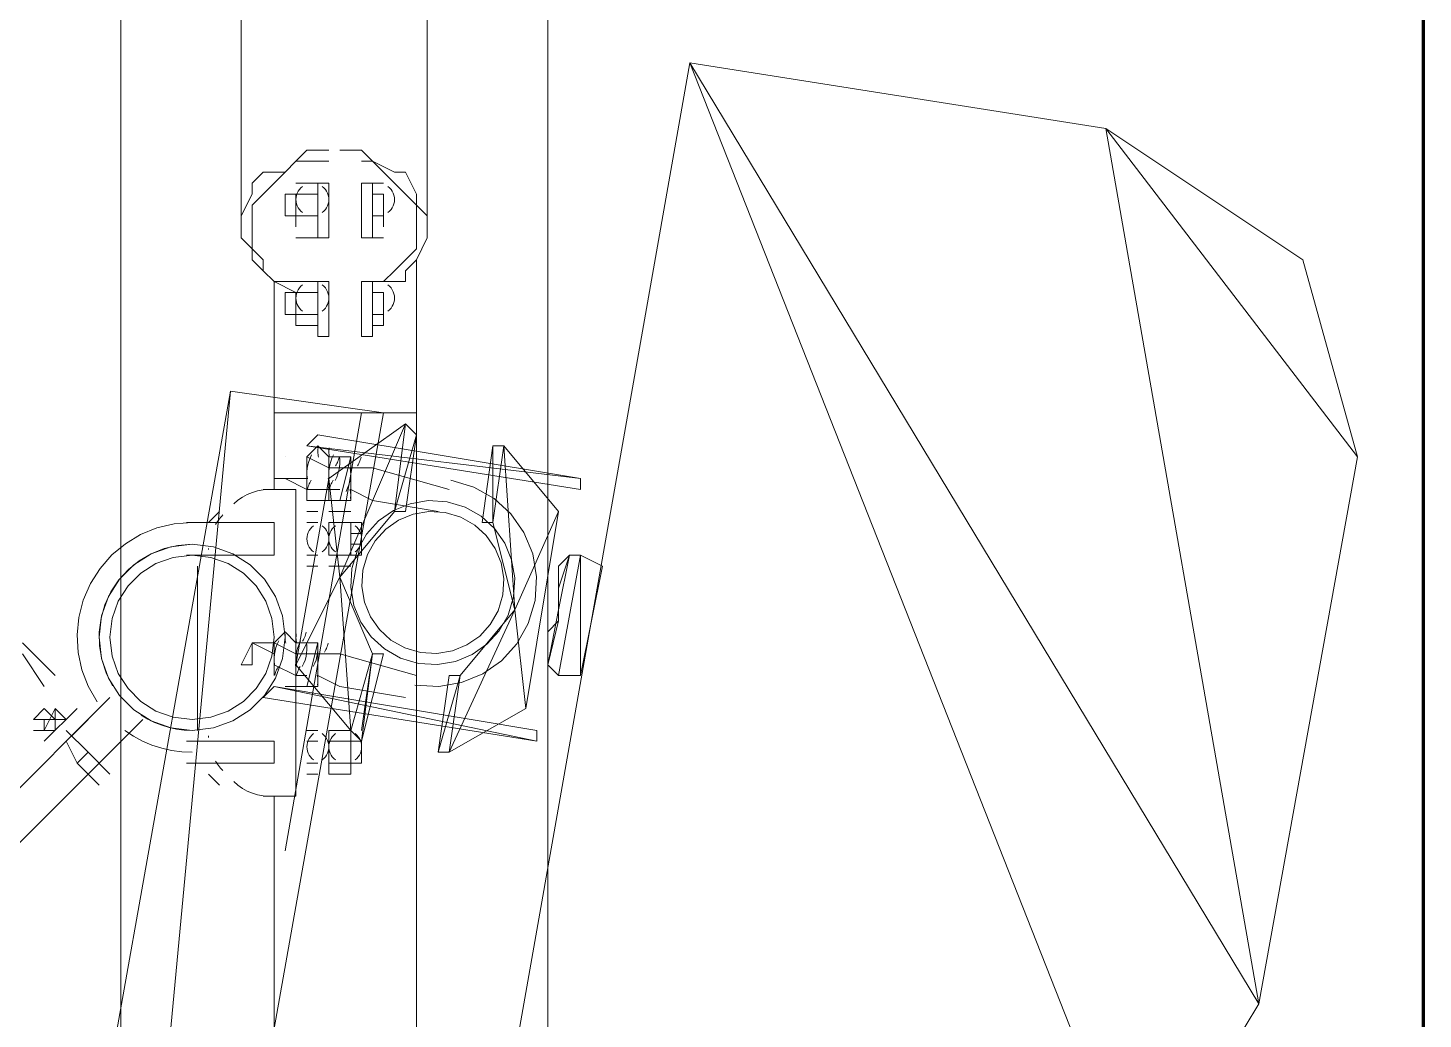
# Paper-space layout '03 Scan Locations' of a CAD drawing. Header units: millimetres. Extents: x 5 to 415, y 5 to 292.
# Drawn here: x 267.14 to 275.05, y 71.13 to 76.74 of the extents above; entities that cross this region are included whole.
import ezdxf

# ---------------------------------------------------------------- set-up
doc = ezdxf.new("R2010")
doc.units = ezdxf.units.MM
for name, color, linetype in [('EXISTING', 7, 'Continuous'), ('LOAD_BEARING_WALLS', 7, 'Continuous'), ('PROPOSED', 7, 'Continuous')]:
    doc.layers.add(name, color=color, linetype=linetype)

# ---------------------------------------------------------------- blocks, each defined once
blk = doc.blocks.new('SHEET_03')
at = {"layer": 'EXISTING', "color": 254, "linetype": 'Continuous', "lineweight": 30}
blk.add_line((275.046, 155.658), (275.046, 61.542), dxfattribs=at)
at = {"layer": 'EXISTING', "color": 254, "linetype": 'Continuous', "lineweight": 13}
for p, q in [((269.776, 70.222), (270.892, 76.546)), ((270.892, 76.546), (269.776, 70.222)), ((274.116, 71.214), (270.892, 76.546)), ((270.892, 76.546), (273.248, 76.174)), ((270.892, 76.546), (273.434, 70.098)), ((273.248, 76.174), (270.892, 76.546)), ((274.674, 74.314), (273.248, 76.174)), ((273.248, 76.174), (274.364, 75.43)), ((273.248, 76.174), (274.116, 71.214)), ((274.364, 75.43), (273.248, 76.174)), ((274.364, 75.43), (274.674, 74.314)), ((274.674, 74.314), (274.364, 75.43)), ((268.288, 74.686), (266.428, 64.208)), ((267.296, 64.084), (268.288, 74.686)), ((268.288, 74.686), (269.156, 74.562)), ((269.156, 74.562), (267.296, 64.084)), ((268.846, 74.19), (269.28, 74.5)), ((269.28, 74.5), (268.908, 73.632)), ((269.218, 74.004), (269.28, 74.5)), ((269.28, 74.5), (269.342, 74.438)), ((268.722, 74.376), (268.784, 74.438)), ((268.784, 74.438), (270.272, 74.19)), ((269.342, 74.438), (269.218, 74.004)), ((269.28, 74.004), (269.342, 74.438)), ((269.342, 74.438), (269.28, 74.004)), ((270.272, 74.19), (268.722, 74.376)), ((268.722, 74.376), (270.272, 74.128)), ((269.714, 73.942), (269.776, 74.376)), ((269.776, 74.376), (269.714, 73.942)), ((269.776, 74.376), (269.776, 73.942)), ((269.838, 74.376), (269.776, 73.942)), ((269.838, 74.376), (269.776, 74.376)), ((269.9, 73.446), (269.838, 74.376)), ((270.148, 74.004), (269.838, 74.376)), ((269.838, 74.376), (269.9, 73.446)), ((274.116, 71.214), (274.674, 74.314)), ((268.66, 73.136), (268.846, 74.19)), ((268.846, 74.19), (268.908, 73.632)), ((268.908, 73.632), (268.846, 74.19)), ((270.272, 74.128), (270.272, 74.19)), ((268.908, 73.632), (269.218, 74.004)), ((269.218, 74.004), (268.908, 73.632)), ((269.28, 74.004), (269.218, 74.004)), ((269.9, 73.446), (270.148, 74.004)), ((270.148, 74.004), (269.962, 72.888)), ((269.962, 72.888), (270.148, 74.004)), ((269.714, 73.942), (269.776, 73.942)), ((269.776, 73.942), (269.9, 73.446)), ((270.148, 73.57), (270.21, 73.756)), ((270.148, 73.446), (270.21, 73.756)), ((270.148, 73.074), (270.272, 73.756)), ((270.21, 73.756), (270.148, 73.694)), ((270.272, 73.756), (270.21, 73.756)), ((270.272, 73.756), (270.272, 73.074)), ((270.396, 73.694), (270.272, 73.756)), ((270.148, 73.57), (270.148, 73.694)), ((270.148, 73.694), (270.148, 73.57)), ((270.272, 73.074), (270.396, 73.694)), ((268.908, 73.632), (268.66, 73.136)), ((268.97, 72.764), (268.908, 73.632)), ((268.908, 73.632), (269.094, 73.198)), ((270.148, 73.57), (270.148, 73.446)), ((269.528, 72.64), (269.9, 73.446)), ((269.9, 73.446), (269.528, 72.64)), ((269.9, 73.446), (269.59, 73.074)), ((269.962, 72.888), (269.9, 73.446)), ((270.086, 73.136), (270.148, 73.446)), ((270.148, 73.446), (270.148, 73.384)), ((270.086, 73.136), (270.148, 73.384)), ((270.148, 73.384), (270.086, 73.136)), ((270.148, 73.384), (270.086, 73.322)), ((270.086, 73.198), (270.086, 73.322)), ((270.086, 73.322), (270.086, 73.136)), ((270.086, 73.322), (270.086, 73.198)), ((268.66, 73.136), (268.97, 72.764)), ((268.97, 72.764), (268.66, 73.136)), ((269.094, 73.198), (268.97, 72.764)), ((269.032, 72.764), (269.094, 73.198)), ((269.094, 73.198), (269.032, 72.702)), ((269.156, 73.198), (269.032, 72.702)), ((269.094, 73.198), (269.156, 73.198)), ((270.086, 73.198), (270.086, 73.136)), ((270.086, 73.136), (270.148, 73.074)), ((269.466, 72.64), (269.59, 73.074)), ((269.59, 73.074), (269.466, 72.64)), ((269.528, 73.074), (269.466, 72.64)), ((269.59, 73.074), (269.528, 72.64)), ((269.59, 73.074), (269.528, 73.074)), ((270.272, 73.074), (270.148, 73.074)), ((270.148, 73.074), (270.272, 73.074)), ((268.474, 72.95), (268.536, 73.012)), ((268.536, 73.012), (270.024, 72.702)), ((270.024, 72.764), (268.536, 73.012)), ((270.024, 72.702), (268.474, 72.95)), ((269.528, 72.64), (269.962, 72.888)), ((269.032, 72.702), (268.97, 72.764)), ((270.024, 72.702), (270.024, 72.764)), ((269.466, 72.64), (269.528, 72.64)), ((273.434, 70.098), (274.116, 71.214))]:
    blk.add_line(p, q, dxfattribs=at)
at = {"layer": 'LOAD_BEARING_WALLS', "color": 7, "linetype": 'Continuous', "lineweight": 70}
blk.add_line((275.046, 155.658), (275.046, 61.542), dxfattribs=at)
at = {"layer": 'PROPOSED', "color": 250, "linetype": 'Continuous', "lineweight": 13}
for p, q in [((267.668, 70.532), (267.668, 91.55)), ((270.086, 70.532), (270.086, 91.55)), ((269.404, 75.616), (269.404, 88.512)), ((268.35, 75.616), (268.35, 87.148)), ((268.35, 76.05), (268.35, 76.608)), ((268.722, 76.05), (268.66, 75.988)), ((268.846, 76.05), (268.722, 76.05)), ((269.032, 76.05), (268.908, 76.05)), ((269.094, 75.988), (269.032, 76.05)), ((268.66, 75.988), (268.598, 75.926)), ((268.722, 75.988), (268.66, 75.988)), ((268.846, 75.988), (268.722, 75.988)), ((269.094, 75.988), (269.032, 75.988)), ((269.218, 75.926), (269.094, 75.988)), ((269.156, 75.926), (269.094, 75.988)), ((268.474, 75.926), (268.412, 75.864)), ((268.598, 75.926), (268.474, 75.926)), ((268.598, 75.926), (268.536, 75.864)), ((269.218, 75.864), (269.156, 75.926)), ((269.28, 75.926), (269.218, 75.926)), ((269.342, 75.802), (269.28, 75.926)), ((268.412, 75.864), (268.412, 75.802)), ((268.536, 75.864), (268.474, 75.802)), ((268.784, 75.864), (268.66, 75.864)), ((268.6727, 75.818), (268.6673, 75.8071)), ((268.6796, 75.8281), (268.6727, 75.818)), ((268.6878, 75.8373), (268.6796, 75.8281)), ((268.6972, 75.8454), (268.6878, 75.8373)), ((268.846, 75.864), (268.784, 75.864)), ((268.784, 75.554), (268.784, 75.864)), ((268.8183, 75.8373), (268.8088, 75.8454)), ((268.8264, 75.8281), (268.8183, 75.8373)), ((268.8333, 75.818), (268.8264, 75.8281)), ((268.8388, 75.8071), (268.8333, 75.818)), ((268.846, 75.864), (268.846, 75.554)), ((269.094, 75.864), (269.032, 75.864)), ((269.032, 75.554), (269.032, 75.864)), ((269.094, 75.554), (269.094, 75.864)), ((269.156, 75.864), (269.094, 75.864)), ((269.094, 75.864), (269.094, 75.554)), ((269.1902, 75.8373), (269.1808, 75.8454)), ((269.1984, 75.8281), (269.1902, 75.8373)), ((269.2053, 75.818), (269.1984, 75.8281)), ((269.2107, 75.8071), (269.2053, 75.818)), ((269.28, 75.802), (269.218, 75.864)), ((268.412, 75.802), (268.35, 75.678)), ((268.474, 75.802), (268.412, 75.74)), ((268.412, 75.74), (268.412, 75.678)), ((268.598, 75.802), (268.66, 75.802)), ((268.66, 75.802), (268.598, 75.802)), ((268.598, 75.802), (268.598, 75.802)), ((268.598, 75.678), (268.598, 75.802)), ((268.598, 75.802), (268.598, 75.678)), ((268.66, 75.616), (268.66, 75.802)), ((268.784, 75.802), (268.66, 75.802)), ((268.66, 75.802), (268.66, 75.802)), ((268.6608, 75.7834), (268.66, 75.771)), ((268.66, 75.771), (268.6608, 75.7586)), ((268.6633, 75.7955), (268.6608, 75.7834)), ((268.6608, 75.7586), (268.6633, 75.7465)), ((268.6673, 75.8071), (268.6633, 75.7955)), ((268.6633, 75.7465), (268.6673, 75.735)), ((268.6673, 75.735), (268.6727, 75.724)), ((268.784, 75.616), (268.784, 75.802)), ((268.784, 75.802), (268.784, 75.802)), ((268.8333, 75.724), (268.8388, 75.735)), ((268.8428, 75.7955), (268.8388, 75.8071)), ((268.8388, 75.735), (268.8428, 75.7465)), ((268.8452, 75.7834), (268.8428, 75.7955)), ((268.8428, 75.7465), (268.8452, 75.7586)), ((268.846, 75.771), (268.8452, 75.7834)), ((268.8452, 75.7586), (268.846, 75.771)), ((269.156, 75.802), (269.094, 75.802)), ((269.156, 75.616), (269.156, 75.802)), ((269.156, 75.802), (269.156, 75.802)), ((269.2053, 75.724), (269.2107, 75.735)), ((269.2147, 75.7955), (269.2107, 75.8071)), ((269.2107, 75.735), (269.2147, 75.7465)), ((269.2172, 75.7834), (269.2147, 75.7955)), ((269.2147, 75.7465), (269.2172, 75.7586)), ((269.218, 75.771), (269.2172, 75.7834)), ((269.2172, 75.7586), (269.218, 75.771)), ((269.342, 75.74), (269.28, 75.802)), ((269.342, 75.74), (269.342, 75.802)), ((269.404, 75.678), (269.342, 75.74)), ((269.342, 75.678), (269.342, 75.74)), ((268.35, 75.678), (268.35, 75.616)), ((268.412, 75.678), (268.412, 75.616)), ((268.598, 75.678), (268.66, 75.678)), ((268.66, 75.678), (268.598, 75.678)), ((268.598, 75.678), (268.598, 75.678)), ((268.784, 75.678), (268.66, 75.678)), ((268.6727, 75.724), (268.6796, 75.7139)), ((268.6796, 75.7139), (268.6878, 75.7047)), ((268.6878, 75.7047), (268.6972, 75.6966)), ((268.8088, 75.6966), (268.8183, 75.7047)), ((268.8183, 75.7047), (268.8264, 75.7139)), ((268.8264, 75.7139), (268.8333, 75.724)), ((269.156, 75.678), (269.094, 75.678)), ((269.1808, 75.6966), (269.1902, 75.7047)), ((269.1902, 75.7047), (269.1984, 75.7139)), ((269.1984, 75.7139), (269.2053, 75.724)), ((269.342, 75.616), (269.342, 75.678)), ((269.404, 75.616), (269.404, 75.678)), ((268.35, 75.616), (268.35, 75.554)), ((268.412, 75.616), (268.412, 75.492)), ((268.66, 75.616), (268.66, 75.616)), ((268.784, 75.616), (268.784, 75.616)), ((269.156, 75.616), (269.156, 75.616)), ((269.342, 75.554), (269.342, 75.616)), ((269.404, 75.554), (269.404, 75.616)), ((268.35, 75.554), (268.412, 75.492)), ((268.784, 75.554), (268.66, 75.554)), ((268.846, 75.554), (268.784, 75.554)), ((269.094, 75.554), (269.032, 75.554)), ((269.156, 75.554), (269.094, 75.554)), ((269.342, 75.43), (269.404, 75.554)), ((269.342, 75.492), (269.342, 75.554)), ((268.412, 75.492), (268.412, 75.43)), ((268.412, 75.492), (268.474, 75.43)), ((268.412, 75.43), (268.474, 75.368)), ((268.474, 75.43), (268.474, 75.368)), ((269.218, 75.368), (269.28, 75.43)), ((269.28, 75.43), (269.342, 75.492)), ((269.28, 75.368), (269.342, 75.43)), ((269.342, 74.562), (269.342, 75.43)), ((268.474, 75.368), (268.536, 75.306)), ((269.156, 75.306), (269.218, 75.368)), ((269.28, 75.306), (269.28, 75.368)), ((268.536, 75.306), (268.66, 75.244)), ((268.536, 75.306), (268.66, 75.306)), ((268.536, 75.306), (268.536, 74.562)), ((268.784, 75.306), (268.66, 75.306)), ((268.6727, 75.26), (268.6673, 75.249)), ((268.6796, 75.2701), (268.6727, 75.26)), ((268.6878, 75.2793), (268.6796, 75.2701)), ((268.6972, 75.2874), (268.6878, 75.2793)), ((268.846, 75.306), (268.784, 75.306)), ((268.784, 74.996), (268.784, 75.306)), ((268.8183, 75.2793), (268.8088, 75.2874)), ((268.8264, 75.2701), (268.8183, 75.2793)), ((268.8333, 75.26), (268.8264, 75.2701)), ((268.8388, 75.249), (268.8333, 75.26)), ((268.846, 75.306), (268.846, 74.996)), ((269.094, 75.306), (269.032, 75.306)), ((269.032, 74.996), (269.032, 75.306)), ((269.094, 75.058), (269.094, 75.306)), ((269.156, 75.306), (269.094, 75.306)), ((269.094, 75.306), (269.094, 74.996)), ((269.156, 75.306), (269.28, 75.306)), ((269.1902, 75.2793), (269.1808, 75.2874)), ((269.1984, 75.2701), (269.1902, 75.2793)), ((269.2053, 75.26), (269.1984, 75.2701)), ((269.2107, 75.249), (269.2053, 75.26)), ((268.598, 75.244), (268.66, 75.244)), ((268.66, 75.244), (268.598, 75.244)), ((268.598, 75.244), (268.598, 75.244)), ((268.598, 75.12), (268.598, 75.244)), ((268.598, 75.244), (268.598, 75.12)), ((268.66, 75.244), (268.66, 75.244)), ((268.66, 75.058), (268.66, 75.244)), ((268.784, 75.244), (268.66, 75.244)), ((268.6608, 75.2254), (268.66, 75.213)), ((268.66, 75.213), (268.6608, 75.2006)), ((268.6633, 75.2375), (268.6608, 75.2254)), ((268.6608, 75.2006), (268.6633, 75.1885)), ((268.6673, 75.249), (268.6633, 75.2375)), ((268.6633, 75.1885), (268.6673, 75.177)), ((268.6673, 75.177), (268.6727, 75.166)), ((268.784, 75.058), (268.784, 75.244)), ((268.784, 75.244), (268.784, 75.244)), ((268.8333, 75.166), (268.8388, 75.177)), ((268.8428, 75.2375), (268.8388, 75.249)), ((268.8388, 75.177), (268.8428, 75.1885)), ((268.8452, 75.2254), (268.8428, 75.2375)), ((268.8428, 75.1885), (268.8452, 75.2006)), ((268.846, 75.213), (268.8452, 75.2254)), ((268.8452, 75.2006), (268.846, 75.213)), ((269.156, 75.244), (269.094, 75.244)), ((269.156, 75.058), (269.156, 75.244)), ((269.156, 75.244), (269.156, 75.244)), ((269.2053, 75.166), (269.2107, 75.177)), ((269.2147, 75.2375), (269.2107, 75.249)), ((269.2107, 75.177), (269.2147, 75.1885)), ((269.2172, 75.2254), (269.2147, 75.2375)), ((269.2147, 75.1885), (269.2172, 75.2006)), ((269.218, 75.213), (269.2172, 75.2254)), ((269.2172, 75.2006), (269.218, 75.213)), ((268.598, 75.12), (268.66, 75.12)), ((268.66, 75.12), (268.598, 75.12)), ((268.598, 75.12), (268.598, 75.12)), ((268.784, 75.12), (268.66, 75.12)), ((268.6727, 75.166), (268.6796, 75.1559)), ((268.6796, 75.1559), (268.6878, 75.1467)), ((268.6878, 75.1467), (268.6972, 75.1386)), ((268.8088, 75.1386), (268.8183, 75.1467)), ((268.8183, 75.1467), (268.8264, 75.1559)), ((268.8264, 75.1559), (268.8333, 75.166)), ((269.156, 75.12), (269.094, 75.12)), ((269.1808, 75.1386), (269.1902, 75.1467)), ((269.1902, 75.1467), (269.1984, 75.1559)), ((269.1984, 75.1559), (269.2053, 75.166)), ((268.66, 75.058), (268.784, 75.058)), ((268.66, 75.058), (268.66, 75.058)), ((268.784, 75.058), (268.784, 75.058)), ((269.094, 75.058), (269.156, 75.058)), ((269.156, 75.058), (269.156, 75.058)), ((268.846, 74.996), (268.784, 74.996)), ((269.094, 74.996), (269.032, 74.996)), ((269.342, 74.562), (268.536, 74.562)), ((268.536, 74.562), (268.536, 74.128)), ((268.536, 74.562), (269.342, 74.562)), ((269.032, 74.562), (268.598, 72.082)), ((269.342, 70.594), (269.342, 74.562)), ((268.598, 74.314), (268.598, 74.314)), ((268.784, 74.376), (268.722, 74.314)), ((268.722, 74.314), (268.784, 74.376)), ((268.722, 74.314), (268.722, 74.128)), ((268.722, 74.128), (268.722, 74.314)), ((268.722, 74.314), (268.846, 74.252)), ((268.7482, 74.3244), (268.7395, 74.3063)), ((268.784, 74.376), (268.846, 74.314)), ((268.7841, 74.3498), (268.784, 74.3421)), ((268.784, 74.3421), (268.7844, 74.3343)), ((268.7845, 74.3576), (268.7841, 74.3498)), ((268.7844, 74.3343), (268.7851, 74.3266)), ((268.7853, 74.3653), (268.7845, 74.3576)), ((268.7851, 74.3266), (268.7862, 74.3189)), ((268.7862, 74.3189), (268.7877, 74.3113)), ((268.8461, 74.3498), (268.846, 74.3421)), ((268.846, 74.3421), (268.8464, 74.3343)), ((268.846, 74.314), (268.846, 74.066)), ((268.846, 74.066), (268.846, 74.314)), ((268.846, 74.314), (268.97, 74.314)), ((268.846, 74.314), (268.846, 74.314)), ((268.8465, 74.3576), (268.8461, 74.3498)), ((268.8464, 74.3343), (268.8471, 74.3266)), ((268.8473, 74.3653), (268.8465, 74.3576)), ((268.8471, 74.3266), (268.8482, 74.3189)), ((268.8482, 74.3189), (268.8497, 74.3113)), ((268.8722, 74.3244), (268.8635, 74.3063)), ((268.9025, 74.304), (268.9044, 74.3115)), ((268.9077, 74.2949), (268.9056, 74.3149)), ((268.97, 74.314), (268.908, 74.066)), ((268.908, 74.066), (268.97, 74.314)), ((268.97, 74.314), (268.97, 74.066)), ((268.97, 74.314), (268.97, 74.314)), ((269.0265, 74.304), (269.0283, 74.3115)), ((268.7238, 74.2489), (268.7222, 74.2291)), ((268.7222, 74.2291), (268.7223, 74.2091)), ((268.7272, 74.2684), (268.7238, 74.2489)), ((268.7325, 74.2876), (268.7272, 74.2684)), ((268.7395, 74.3063), (268.7325, 74.2876)), ((268.846, 74.252), (268.97, 74.252)), ((268.8478, 74.2489), (268.8462, 74.2291)), ((268.8462, 74.2291), (268.8463, 74.2091)), ((268.8513, 74.2684), (268.8478, 74.2489)), ((268.8565, 74.2876), (268.8513, 74.2684)), ((268.8635, 74.3063), (268.8565, 74.2876)), ((268.8837, 74.2616), (268.8877, 74.2682)), ((268.8877, 74.2682), (268.8914, 74.2751)), ((268.8914, 74.2751), (268.8947, 74.2821)), ((268.8947, 74.2821), (268.8977, 74.2892)), ((268.8975, 74.2164), (268.9028, 74.2356)), ((268.8977, 74.2892), (268.9003, 74.2965)), ((268.9003, 74.2965), (268.9025, 74.304)), ((268.9028, 74.2356), (268.9062, 74.2551)), ((268.9062, 74.2551), (268.9079, 74.275)), ((268.9079, 74.275), (268.9077, 74.2949)), ((268.9697, 74.2329), (268.9677, 74.2529)), ((268.9699, 74.213), (268.9697, 74.2329)), ((269.094, 74.252), (268.97, 74.252)), ((269.0077, 74.2616), (269.0117, 74.2682)), ((269.0117, 74.2682), (269.0153, 74.2751)), ((269.0153, 74.2751), (269.0187, 74.2821)), ((269.0187, 74.2821), (269.0216, 74.2892)), ((269.0216, 74.2892), (269.0242, 74.2965)), ((269.0242, 74.2965), (269.0265, 74.304)), ((269.528, 74.128), (269.094, 74.252)), ((268.598, 74.19), (268.536, 74.19)), ((268.722, 74.128), (268.598, 74.19)), ((268.598, 74.19), (268.722, 74.19)), ((268.7223, 74.2091), (268.7244, 74.1892)), ((268.7324, 74.1527), (268.7298, 74.1454)), ((268.7353, 74.1599), (268.7324, 74.1527)), ((268.7386, 74.1669), (268.7353, 74.1599)), ((268.7423, 74.1737), (268.7386, 74.1669)), ((268.7463, 74.1804), (268.7423, 74.1737)), ((268.8438, 74.1851), (268.8423, 74.1927)), ((268.8449, 74.1774), (268.8438, 74.1851)), ((268.8456, 74.1697), (268.8449, 74.1774)), ((268.8455, 74.1464), (268.8459, 74.1542)), ((268.846, 74.1619), (268.8456, 74.1697)), ((268.8459, 74.1542), (268.846, 74.1619)), ((268.8463, 74.2091), (268.8484, 74.1892)), ((268.8564, 74.1527), (268.8538, 74.1454)), ((268.8593, 74.1599), (268.8564, 74.1527)), ((268.8626, 74.1669), (268.8593, 74.1599)), ((268.8663, 74.1737), (268.8626, 74.1669)), ((268.8703, 74.1804), (268.8663, 74.1737)), ((268.8818, 74.1797), (268.8905, 74.1977)), ((268.8905, 74.1977), (268.8975, 74.2164)), ((268.9526, 74.1357), (268.9596, 74.1544)), ((268.9596, 74.1544), (268.9648, 74.1736)), ((268.9648, 74.1736), (268.9682, 74.1932)), ((268.9682, 74.1932), (268.9699, 74.213)), ((269.6676, 74.1423), (269.5373, 74.1811)), ((268.3568, 74.0854), (268.3312, 74.0673)), ((268.3841, 74.1004), (268.3568, 74.0854)), ((268.4128, 74.1123), (268.3841, 74.1004)), ((268.4427, 74.121), (268.4128, 74.1123)), ((268.4735, 74.1262), (268.4427, 74.121)), ((268.505, 74.128), (268.4735, 74.1262)), ((268.474, 74.128), (268.536, 74.128)), ((268.536, 74.128), (268.66, 74.128)), ((268.66, 74.128), (268.66, 72.392)), ((268.722, 74.128), (268.846, 74.128)), ((268.722, 74.128), (268.722, 74.066)), ((268.7275, 74.138), (268.7257, 74.1305)), ((268.7298, 74.1454), (268.7275, 74.138)), ((268.8447, 74.1387), (268.8455, 74.1464)), ((268.846, 74.128), (268.908, 74.128)), ((268.8515, 74.138), (268.8497, 74.1305)), ((268.8538, 74.1454), (268.8515, 74.138)), ((268.9438, 74.1177), (268.9526, 74.1357)), ((268.9678, 74.1231), (268.9663, 74.1307)), ((268.9689, 74.1154), (268.9678, 74.1231)), ((268.9687, 74.0767), (268.9695, 74.0844)), ((268.9696, 74.1077), (268.9689, 74.1154)), ((268.9695, 74.0844), (268.9699, 74.0922)), ((268.97, 74.0999), (268.9696, 74.1077)), ((268.9699, 74.0922), (268.97, 74.0999)), ((269.094, 74.066), (268.97, 74.128)), ((269.782, 74.0772), (269.6676, 74.1423)), ((269.8776, 73.9897), (269.782, 74.0772)), ((268.164, 73.942), (268.226, 74.004)), ((268.3312, 74.0673), (268.3077, 74.0463)), ((268.66, 74.004), (268.66, 74.004)), ((268.66, 73.694), (268.66, 74.004)), ((268.66, 74.004), (268.66, 73.694)), ((268.722, 74.066), (268.784, 74.066)), ((268.784, 74.066), (268.722, 74.066)), ((268.722, 74.004), (268.784, 74.004)), ((268.784, 74.066), (268.846, 74.066)), ((268.846, 74.066), (268.784, 74.066)), ((268.846, 74.066), (268.908, 74.066)), ((268.846, 74.066), (268.846, 74.066)), ((268.846, 74.004), (268.97, 74.004)), ((268.97, 74.066), (268.908, 74.066)), ((268.908, 74.066), (268.908, 74.066)), ((269.466, 74.004), (269.094, 74.066)), ((269.2116, 74.0088), (269.1282, 73.9504)), ((269.3061, 74.0479), (269.2116, 74.0088)), ((269.4086, 74.0654), (269.3061, 74.0479)), ((269.4121, 74.0035), (269.3233, 73.9883)), ((269.5157, 74.0589), (269.4086, 74.0654)), ((269.505, 73.9979), (269.4121, 74.0035)), ((269.5941, 73.9714), (269.505, 73.9979)), ((269.6186, 74.0283), (269.5157, 74.0589)), ((269.7089, 73.9769), (269.6186, 74.0283)), ((267.9691, 73.934), (267.8712, 73.9106)), ((268.071, 73.942), (267.9691, 73.934)), ((268.04, 73.942), (268.536, 73.942)), ((268.2089, 73.9388), (268.2037, 73.9305)), ((268.2144, 73.9469), (268.2089, 73.9388)), ((268.2201, 73.9548), (268.2144, 73.9469)), ((268.2261, 73.9625), (268.2201, 73.9548)), ((268.2324, 73.97), (268.2261, 73.9625)), ((268.2389, 73.9772), (268.2324, 73.97)), ((268.2457, 73.9843), (268.2389, 73.9772)), ((268.536, 73.756), (268.536, 73.942)), ((268.66, 73.942), (268.66, 73.756)), ((268.722, 73.942), (268.784, 73.942)), ((268.722, 73.942), (268.722, 73.942)), ((268.7498, 73.9153), (268.7416, 73.9061)), ((268.7592, 73.9234), (268.7498, 73.9153)), ((268.784, 73.942), (268.784, 73.942)), ((268.8183, 73.9153), (268.8088, 73.9234)), ((268.8264, 73.9061), (268.8183, 73.9153)), ((268.846, 73.942), (268.846, 73.756)), ((268.846, 73.942), (268.97, 73.942)), ((268.846, 73.942), (268.846, 73.942)), ((268.8738, 73.9153), (268.8656, 73.9061)), ((268.8832, 73.9234), (268.8738, 73.9153)), ((269.032, 73.942), (268.97, 73.942)), ((268.97, 73.942), (268.97, 73.756)), ((268.97, 73.942), (268.97, 73.942)), ((268.97, 73.942), (269.032, 73.942)), ((269.0043, 73.9153), (268.9948, 73.9234)), ((269.0124, 73.9061), (269.0043, 73.9153)), ((269.032, 73.756), (269.032, 73.942)), ((269.032, 73.942), (269.032, 73.88)), ((269.032, 73.942), (269.032, 73.756)), ((269.1282, 73.9504), (269.0591, 73.8749)), ((269.2414, 73.9545), (269.1691, 73.9038)), ((269.3233, 73.9883), (269.2414, 73.9545)), ((269.6724, 73.9268), (269.5941, 73.9714)), ((269.7378, 73.8669), (269.6724, 73.9268)), ((269.7844, 73.9079), (269.7089, 73.9769)), ((269.9516, 73.884), (269.8776, 73.9897)), ((267.7788, 73.8727), (267.6935, 73.8214)), ((267.8712, 73.9106), (267.7788, 73.8727)), ((268.7228, 73.8615), (268.722, 73.849)), ((268.722, 73.849), (268.7228, 73.8366)), ((268.7253, 73.8735), (268.7228, 73.8615)), ((268.7228, 73.8366), (268.7253, 73.8245)), ((268.7293, 73.8851), (268.7253, 73.8735)), ((268.7347, 73.896), (268.7293, 73.8851)), ((268.7416, 73.9061), (268.7347, 73.896)), ((268.8333, 73.896), (268.8264, 73.9061)), ((268.8388, 73.8851), (268.8333, 73.896)), ((268.8428, 73.8735), (268.8388, 73.8851)), ((268.8452, 73.8615), (268.8428, 73.8735)), ((268.8428, 73.8245), (268.8452, 73.8366)), ((268.846, 73.849), (268.8452, 73.8615)), ((268.8452, 73.8366), (268.846, 73.849)), ((268.8468, 73.8615), (268.846, 73.849)), ((268.846, 73.849), (268.8468, 73.8366)), ((268.8493, 73.8735), (268.8468, 73.8615)), ((268.8468, 73.8366), (268.8493, 73.8245)), ((268.8533, 73.8851), (268.8493, 73.8735)), ((268.8587, 73.896), (268.8533, 73.8851)), ((268.8656, 73.9061), (268.8587, 73.896)), ((268.97, 73.88), (269.032, 73.88)), ((269.0591, 73.8749), (269.0077, 73.7846)), ((269.0193, 73.896), (269.0124, 73.9061)), ((269.0248, 73.8851), (269.0193, 73.896)), ((269.0287, 73.8735), (269.0248, 73.8851)), ((269.0312, 73.8615), (269.0287, 73.8735)), ((269.0287, 73.8245), (269.0312, 73.8366)), ((269.032, 73.849), (269.0312, 73.8615)), ((269.0312, 73.8366), (269.032, 73.849)), ((269.032, 73.818), (269.032, 73.88)), ((269.1092, 73.8384), (269.0646, 73.7601)), ((269.1691, 73.9038), (269.1092, 73.8384)), ((269.7885, 73.7946), (269.7378, 73.8669)), ((269.8428, 73.8244), (269.7844, 73.9079)), ((270.0011, 73.7643), (269.9516, 73.884)), ((267.6168, 73.7574), (267.5503, 73.6818)), ((267.6935, 73.8214), (267.6168, 73.7574)), ((267.8392, 73.7644), (267.7414, 73.7022)), ((267.8396, 73.7645), (267.7716, 73.7247)), ((267.9502, 73.8041), (267.8392, 73.7644)), ((267.9129, 73.7938), (267.8396, 73.7645)), ((267.9905, 73.8118), (267.9129, 73.7938)), ((268.071, 73.818), (267.9502, 73.8041)), ((268.071, 73.756), (267.9644, 73.7437)), ((268.071, 73.818), (267.9905, 73.8118)), ((268.04, 73.756), (268.536, 73.756)), ((268.1918, 73.8041), (268.071, 73.818)), ((268.1776, 73.7437), (268.071, 73.756)), ((268.102, 73.756), (268.102, 73.756)), ((268.164, 73.7911), (268.164, 73.7897)), ((268.164, 73.7897), (268.164, 73.7884)), ((268.1642, 73.7966), (268.1641, 73.7952)), ((268.1641, 73.7952), (268.1641, 73.7938)), ((268.3028, 73.7644), (268.1918, 73.8041)), ((268.4006, 73.7022), (268.3028, 73.7644)), ((268.722, 73.756), (268.784, 73.756)), ((268.722, 73.756), (268.722, 73.756)), ((268.7253, 73.8245), (268.7293, 73.813)), ((268.7293, 73.813), (268.7347, 73.8021)), ((268.7347, 73.8021), (268.7416, 73.7919)), ((268.7416, 73.7919), (268.7498, 73.7827)), ((268.7498, 73.7827), (268.7592, 73.7746)), ((268.784, 73.756), (268.784, 73.756)), ((268.8088, 73.7746), (268.8183, 73.7827)), ((268.8183, 73.7827), (268.8264, 73.7919)), ((268.8264, 73.7919), (268.8333, 73.8021)), ((268.8333, 73.8021), (268.8388, 73.813)), ((268.8388, 73.813), (268.8428, 73.8245)), ((268.846, 73.756), (268.97, 73.756)), ((268.846, 73.756), (268.846, 73.756)), ((268.8493, 73.8245), (268.8533, 73.813)), ((268.8533, 73.813), (268.8587, 73.8021)), ((268.8587, 73.8021), (268.8656, 73.7919)), ((268.8656, 73.7919), (268.8738, 73.7827)), ((268.8738, 73.7827), (268.8832, 73.7746)), ((268.97, 73.818), (269.032, 73.818)), ((268.97, 73.756), (269.032, 73.756)), ((268.97, 73.756), (268.97, 73.756)), ((269.0077, 73.7846), (268.9771, 73.6817)), ((268.9948, 73.7746), (269.0043, 73.7827)), ((269.0043, 73.7827), (269.0124, 73.7919)), ((269.0124, 73.7919), (269.0193, 73.8021)), ((269.0193, 73.8021), (269.0248, 73.813)), ((269.0248, 73.813), (269.0287, 73.8245)), ((269.032, 73.756), (269.032, 73.818)), ((269.0646, 73.7601), (269.0381, 73.671)), ((269.8223, 73.7127), (269.7885, 73.7946)), ((269.8819, 73.7299), (269.8428, 73.8244)), ((270.0232, 73.6345), (270.0011, 73.7643)), ((267.5503, 73.6818), (267.4956, 73.5955)), ((267.7101, 73.6751), (267.6564, 73.6163)), ((267.7414, 73.7022), (267.6598, 73.6206)), ((267.7716, 73.7247), (267.7101, 73.6751)), ((267.8665, 73.7087), (267.7802, 73.6539)), ((267.9644, 73.7437), (267.8665, 73.7087)), ((268.102, 72.764), (268.102, 73.694)), ((268.2755, 73.7087), (268.1776, 73.7437)), ((268.3618, 73.6539), (268.2755, 73.7087)), ((268.4822, 73.6206), (268.4006, 73.7022)), ((268.66, 73.694), (268.66, 73.694)), ((268.722, 73.694), (268.784, 73.694)), ((268.846, 73.694), (268.97, 73.694)), ((268.9771, 73.6817), (268.9707, 73.5746)), ((269.8375, 73.6239), (269.8223, 73.7127)), ((269.8994, 73.6274), (269.8819, 73.7299)), ((267.6598, 73.6206), (267.5976, 73.5228)), ((267.6564, 73.6163), (267.6116, 73.5491)), ((267.7802, 73.6539), (267.7082, 73.5818)), ((268.4339, 73.5818), (268.3618, 73.6539)), ((268.5445, 73.5228), (268.4822, 73.6206)), ((269.0381, 73.671), (269.0326, 73.5781)), ((269.8319, 73.531), (269.8375, 73.6239)), ((269.8929, 73.5203), (269.8994, 73.6274)), ((270.0151, 73.4988), (270.0232, 73.6345)), ((267.4956, 73.5955), (267.455, 73.5017)), ((267.5976, 73.5228), (267.5579, 73.4118)), ((267.6116, 73.5491), (267.5775, 73.4759)), ((267.7082, 73.5818), (267.6533, 73.4955)), ((268.4887, 73.4955), (268.4339, 73.5818)), ((268.5841, 73.4118), (268.5445, 73.5228)), ((268.9707, 73.5746), (268.9881, 73.4721)), ((269.0326, 73.5781), (269.0477, 73.4893)), ((269.8054, 73.4419), (269.8319, 73.531)), ((269.8623, 73.4174), (269.8929, 73.5203)), ((267.455, 73.5017), (267.4299, 73.4042)), ((267.5775, 73.4759), (267.5553, 73.3994)), ((267.6533, 73.4955), (267.6183, 73.3976)), ((268.5237, 73.3976), (268.4887, 73.4955)), ((268.9881, 73.4721), (269.0272, 73.3776)), ((269.0477, 73.4893), (269.0816, 73.4074)), ((269.7608, 73.3636), (269.8054, 73.4419)), ((269.9763, 73.3685), (270.0151, 73.4988)), ((267.4299, 73.4042), (267.4202, 73.3048)), ((267.5579, 73.4118), (267.544, 73.291)), ((267.5553, 73.3994), (267.5449, 73.3211)), ((267.6183, 73.3976), (267.606, 73.291)), ((268.536, 73.291), (268.5237, 73.3976)), ((268.598, 73.291), (268.5841, 73.4118)), ((269.0272, 73.3776), (269.0856, 73.2942)), ((269.0816, 73.4074), (269.1322, 73.3351)), ((269.7009, 73.2982), (269.7608, 73.3636)), ((269.8109, 73.3271), (269.8623, 73.4174)), ((269.9111, 73.2541), (269.9763, 73.3685)), ((267.4202, 73.3048), (267.4257, 73.2054)), ((267.544, 73.291), (267.5579, 73.1702)), ((267.5449, 73.3211), (267.5462, 73.2424)), ((267.606, 73.291), (267.6183, 73.1844)), ((268.5237, 73.1844), (268.536, 73.291)), ((268.536, 73.26), (268.598, 73.322)), ((268.5841, 73.1702), (268.598, 73.291)), ((268.598, 73.322), (268.66, 73.26)), ((268.5981, 73.2959), (268.598, 73.2881)), ((268.598, 73.2881), (268.5984, 73.2804)), ((268.5985, 73.3036), (268.5981, 73.2959)), ((268.5984, 73.2804), (268.5991, 73.2726)), ((268.5993, 73.3113), (268.5985, 73.3036)), ((268.6601, 73.2959), (268.66, 73.2881)), ((268.66, 73.2881), (268.6604, 73.2804)), ((268.6605, 73.3036), (268.6601, 73.2959)), ((268.6604, 73.2804), (268.6611, 73.2726)), ((268.6613, 73.3113), (268.6605, 73.3036)), ((268.7017, 73.2763), (268.7053, 73.2831)), ((268.7053, 73.2831), (268.7087, 73.2901)), ((268.7087, 73.2901), (268.7116, 73.2973)), ((268.7116, 73.2973), (268.7142, 73.3046)), ((268.7142, 73.3046), (268.7165, 73.312)), ((268.7165, 73.312), (268.7183, 73.3195)), ((269.0856, 73.2942), (269.1611, 73.2251)), ((269.1322, 73.3351), (269.1976, 73.2752)), ((269.6286, 73.2476), (269.7009, 73.2982)), ((269.7418, 73.2516), (269.8109, 73.3271)), ((267.296, 73.074), (267.11, 73.26)), ((267.4257, 73.2054), (267.4463, 73.1077)), ((267.5462, 73.2424), (267.5594, 73.1645)), ((268.412, 73.26), (268.35, 73.136)), ((268.35, 73.136), (268.412, 73.26)), ((268.536, 73.26), (268.412, 73.26)), ((268.412, 73.26), (268.536, 73.198)), ((268.412, 73.26), (268.412, 73.26)), ((268.412, 73.136), (268.412, 73.26)), ((268.412, 73.26), (268.412, 73.136)), ((268.536, 73.074), (268.536, 73.26)), ((268.536, 73.26), (268.536, 73.074)), ((268.536, 73.26), (268.66, 73.198)), ((268.5413, 73.2144), (268.5378, 73.1949)), ((268.5465, 73.2336), (268.5413, 73.2144)), ((268.5535, 73.2523), (268.5465, 73.2336)), ((268.5622, 73.2704), (268.5535, 73.2523)), ((268.5991, 73.2726), (268.6002, 73.265)), ((268.6002, 73.265), (268.6017, 73.2573)), ((268.66, 73.012), (268.66, 73.26)), ((268.66, 73.26), (268.66, 73.012)), ((268.66, 73.26), (268.784, 73.26)), ((268.66, 73.26), (268.66, 73.26)), ((268.6611, 73.2726), (268.6622, 73.265)), ((268.6652, 73.2144), (268.6618, 73.1949)), ((268.6622, 73.265), (268.6637, 73.2573)), ((268.6705, 73.2336), (268.6652, 73.2144)), ((268.6775, 73.2523), (268.6705, 73.2336)), ((268.6862, 73.2704), (268.6775, 73.2523)), ((268.6977, 73.2696), (268.7017, 73.2763)), ((268.7168, 73.1816), (268.7202, 73.2012)), ((268.7217, 73.2409), (268.7196, 73.2609)), ((268.7202, 73.2012), (268.7219, 73.221)), ((268.7219, 73.221), (268.7217, 73.2409)), ((268.722, 73.012), (268.784, 73.26)), ((268.784, 73.26), (268.722, 73.012)), ((268.7788, 73.1816), (268.7822, 73.2012)), ((268.7837, 73.2409), (268.7816, 73.2609)), ((268.7822, 73.2012), (268.7839, 73.221)), ((268.7839, 73.221), (268.7837, 73.2409)), ((268.784, 73.012), (268.784, 73.26)), ((268.784, 73.26), (268.784, 73.26)), ((268.8217, 73.2076), (268.8257, 73.2143)), ((268.8257, 73.2143), (268.8294, 73.2211)), ((268.8294, 73.2211), (268.8327, 73.2281)), ((268.8327, 73.2281), (268.8356, 73.2353)), ((268.8356, 73.2353), (268.8382, 73.2426)), ((268.8382, 73.2426), (268.8405, 73.25)), ((268.8405, 73.25), (268.8423, 73.2576)), ((269.1611, 73.2251), (269.2514, 73.1737)), ((269.1976, 73.2752), (269.2759, 73.2307)), ((269.2759, 73.2307), (269.365, 73.2041)), ((269.365, 73.2041), (269.4579, 73.1986)), ((269.4579, 73.1986), (269.5467, 73.2137)), ((269.5467, 73.2137), (269.6286, 73.2476)), ((269.6584, 73.1932), (269.7418, 73.2516)), ((269.8237, 73.1584), (269.9111, 73.2541)), ((267.11, 73.198), (267.234, 73.012)), ((267.5579, 73.1702), (267.5976, 73.0592)), ((267.5594, 73.1645), (267.5843, 73.0889)), ((267.6183, 73.1844), (267.6533, 73.0865)), ((268.412, 73.136), (268.35, 73.136)), ((268.35, 73.136), (268.412, 73.136)), ((268.4887, 73.0865), (268.5237, 73.1844)), ((268.536, 73.136), (268.66, 73.074)), ((268.5378, 73.1949), (268.5362, 73.1751)), ((268.5362, 73.1751), (268.5363, 73.1551)), ((268.5363, 73.1551), (268.5384, 73.1351)), ((268.5445, 73.0592), (268.5841, 73.1702)), ((268.5603, 73.1264), (268.5563, 73.1197)), ((268.6578, 73.131), (268.6563, 73.1387)), ((268.6589, 73.1234), (268.6578, 73.131)), ((268.6596, 73.1156), (268.6589, 73.1234)), ((268.66, 73.198), (268.784, 73.198)), ((268.6618, 73.1949), (268.6601, 73.1751)), ((268.6601, 73.1751), (268.6603, 73.1551)), ((268.6603, 73.1551), (268.6624, 73.1351)), ((268.6843, 73.1264), (268.6803, 73.1197)), ((268.6958, 73.1257), (268.7045, 73.1437)), ((268.7045, 73.1437), (268.7115, 73.1624)), ((268.7115, 73.1624), (268.7168, 73.1816)), ((268.7578, 73.1257), (268.7665, 73.1437)), ((268.7665, 73.1437), (268.7735, 73.1624)), ((268.7735, 73.1624), (268.7788, 73.1816)), ((268.908, 73.198), (268.784, 73.198)), ((269.342, 73.074), (268.908, 73.198)), ((269.2514, 73.1737), (269.3543, 73.1431)), ((269.3543, 73.1431), (269.4614, 73.1367)), ((269.4614, 73.1367), (269.5639, 73.1541)), ((269.5639, 73.1541), (269.6584, 73.1932)), ((269.718, 73.0844), (269.8237, 73.1584)), ((267.4463, 73.1077), (267.4821, 73.0135)), ((267.5843, 73.0889), (267.6209, 73.0169)), ((267.5976, 73.0592), (267.6598, 72.9614)), ((267.6533, 73.0865), (267.7082, 73.0002)), ((268.4339, 73.0002), (268.4887, 73.0865)), ((268.4822, 72.9614), (268.5445, 73.0592)), ((268.5415, 73.084), (268.5397, 73.0765)), ((268.5438, 73.0914), (268.5415, 73.084)), ((268.5464, 73.0987), (268.5438, 73.0914)), ((268.5493, 73.1059), (268.5464, 73.0987)), ((268.5526, 73.1129), (268.5493, 73.1059)), ((268.5563, 73.1197), (268.5526, 73.1129)), ((268.6587, 73.0847), (268.6595, 73.0924)), ((268.6595, 73.0924), (268.6599, 73.1001)), ((268.66, 73.1079), (268.6596, 73.1156)), ((268.6599, 73.1001), (268.66, 73.1079)), ((268.66, 73.074), (268.722, 73.074)), ((268.6655, 73.084), (268.6637, 73.0765)), ((268.6678, 73.0914), (268.6655, 73.084)), ((268.6704, 73.0987), (268.6678, 73.0914)), ((268.6733, 73.1059), (268.6704, 73.0987)), ((268.6767, 73.1129), (268.6733, 73.1059)), ((268.6803, 73.1197), (268.6767, 73.1129)), ((268.7818, 73.0691), (268.7803, 73.0767)), ((268.7829, 73.0614), (268.7818, 73.0691)), ((268.7836, 73.0537), (268.7829, 73.0614)), ((268.784, 73.0459), (268.7836, 73.0537)), ((268.7839, 73.0382), (268.784, 73.0459)), ((268.908, 73.012), (268.784, 73.074)), ((269.5983, 73.0349), (269.718, 73.0844)), ((267.4821, 73.0135), (267.5328, 72.9248)), ((267.7082, 73.0002), (267.7802, 72.9282)), ((268.3618, 72.9282), (268.4339, 73.0002)), ((268.598, 73.012), (268.66, 73.012)), ((268.66, 73.012), (268.598, 73.012)), ((268.66, 73.012), (268.722, 73.012)), ((268.66, 73.012), (268.66, 73.012)), ((268.722, 73.012), (268.784, 73.012)), ((268.722, 73.012), (268.722, 73.012)), ((268.7827, 73.0227), (268.7835, 73.0304)), ((268.7835, 73.0304), (268.7839, 73.0382)), ((269.28, 72.95), (268.908, 73.012)), ((269.3328, 73.0209), (269.4685, 73.0128)), ((269.4685, 73.0128), (269.5983, 73.0349)), ((267.606, 72.95), (265.126, 70.47)), ((267.234, 72.888), (267.172, 72.826)), ((267.172, 72.826), (267.234, 72.888)), ((267.296, 72.826), (267.234, 72.888)), ((267.234, 72.888), (267.234, 72.888)), ((267.296, 72.888), (267.234, 72.764)), ((267.42, 72.888), (267.234, 72.702)), ((267.296, 72.888), (267.296, 72.888)), ((267.358, 72.826), (267.296, 72.888)), ((267.296, 72.888), (267.296, 72.826)), ((267.6598, 72.9614), (267.7414, 72.8798)), ((267.7802, 72.9282), (267.8665, 72.8733)), ((268.2755, 72.8733), (268.3618, 72.9282)), ((268.4006, 72.8798), (268.4822, 72.9614)), ((265.25, 70.284), (267.792, 72.826)), ((267.172, 72.826), (267.234, 72.826)), ((267.172, 72.826), (267.172, 72.826)), ((267.296, 72.826), (267.234, 72.826)), ((267.234, 72.826), (267.234, 72.764)), ((267.296, 72.826), (267.296, 72.826)), ((267.296, 72.764), (267.296, 72.826)), ((267.296, 72.826), (267.358, 72.826)), ((267.482, 72.826), (267.296, 72.64)), ((267.358, 72.826), (267.358, 72.826)), ((267.7414, 72.8798), (267.8392, 72.8176)), ((267.782, 72.8503), (267.8196, 72.8278)), ((267.8196, 72.8278), (267.8589, 72.8086)), ((267.8392, 72.8176), (267.9502, 72.7779)), ((267.8589, 72.8086), (267.8994, 72.7927)), ((267.8665, 72.8733), (267.9644, 72.8383)), ((267.9644, 72.8383), (268.071, 72.826)), ((268.071, 72.826), (268.1776, 72.8383)), ((268.1776, 72.8383), (268.2755, 72.8733)), ((268.1918, 72.7779), (268.3028, 72.8176)), ((268.3028, 72.8176), (268.4006, 72.8798)), ((268.66, 72.826), (268.66, 72.826)), ((268.66, 72.826), (268.66, 72.454)), ((268.66, 72.454), (268.66, 72.826)), ((267.234, 72.764), (267.172, 72.764)), ((267.172, 72.764), (267.234, 72.764)), ((267.234, 72.764), (267.234, 72.764)), ((267.234, 72.764), (267.296, 72.764)), ((267.482, 72.64), (267.358, 72.764)), ((267.6908, 72.7626), (267.7396, 72.7307)), ((267.7396, 72.7307), (267.7908, 72.7034)), ((267.8994, 72.7927), (267.9412, 72.7803)), ((267.9412, 72.7803), (267.9838, 72.7713)), ((267.9502, 72.7779), (268.071, 72.764)), ((267.9838, 72.7713), (268.0272, 72.7659)), ((268.0272, 72.7659), (268.071, 72.764)), ((268.071, 72.764), (268.1918, 72.7779)), ((268.164, 72.733), (268.164, 72.7316)), ((268.164, 72.7303), (268.164, 72.7289)), ((268.164, 72.7289), (268.1641, 72.7276)), ((268.66, 72.516), (268.66, 72.764)), ((268.722, 72.764), (268.784, 72.764)), ((268.722, 72.764), (268.722, 72.764)), ((268.7416, 72.7281), (268.7347, 72.718)), ((268.7498, 72.7373), (268.7416, 72.7281)), ((268.7592, 72.7454), (268.7498, 72.7373)), ((268.784, 72.764), (268.784, 72.764)), ((268.8183, 72.7373), (268.8088, 72.7454)), ((268.8264, 72.7281), (268.8183, 72.7373)), ((268.8333, 72.718), (268.8264, 72.7281)), ((268.846, 72.516), (268.846, 72.764)), ((268.846, 72.764), (268.97, 72.764)), ((268.846, 72.764), (268.846, 72.764)), ((268.8656, 72.7281), (268.8587, 72.718)), ((268.8738, 72.7373), (268.8656, 72.7281)), ((268.8832, 72.7454), (268.8738, 72.7373)), ((268.97, 72.516), (268.97, 72.764)), ((268.97, 72.764), (268.97, 72.764)), ((269.0043, 72.7373), (268.9948, 72.7454)), ((269.0124, 72.7281), (269.0043, 72.7373)), ((269.0193, 72.718), (269.0124, 72.7281)), ((267.358, 72.702), (267.42, 72.578)), ((267.7908, 72.7034), (267.844, 72.6809)), ((267.844, 72.6809), (267.899, 72.6631)), ((267.899, 72.6631), (267.9553, 72.6504)), ((267.9553, 72.6504), (268.0128, 72.6426)), ((268.04, 72.702), (268.536, 72.702)), ((268.102, 72.702), (268.102, 72.702)), ((268.1641, 72.7248), (268.1642, 72.7235)), ((268.536, 72.702), (268.536, 72.578)), ((268.722, 72.702), (268.784, 72.702)), ((268.7228, 72.6834), (268.722, 72.671)), ((268.722, 72.671), (268.7228, 72.6586)), ((268.7253, 72.6955), (268.7228, 72.6834)), ((268.7228, 72.6586), (268.7253, 72.6465)), ((268.7293, 72.7071), (268.7253, 72.6955)), ((268.7347, 72.718), (268.7293, 72.7071)), ((268.8388, 72.7071), (268.8333, 72.718)), ((268.8428, 72.6955), (268.8388, 72.7071)), ((268.8452, 72.6834), (268.8428, 72.6955)), ((268.8428, 72.6465), (268.8452, 72.6586)), ((268.846, 72.671), (268.8452, 72.6834)), ((268.8452, 72.6586), (268.846, 72.671)), ((268.846, 72.702), (268.97, 72.702)), ((268.8468, 72.6834), (268.846, 72.671)), ((268.846, 72.671), (268.8468, 72.6586)), ((268.8493, 72.6955), (268.8468, 72.6834)), ((268.8468, 72.6586), (268.8493, 72.6465)), ((268.8533, 72.7071), (268.8493, 72.6955)), ((268.8587, 72.718), (268.8533, 72.7071)), ((269.032, 72.702), (268.97, 72.702)), ((268.97, 72.702), (269.032, 72.702)), ((269.0248, 72.7071), (269.0193, 72.718)), ((269.0287, 72.6955), (269.0248, 72.7071)), ((269.0312, 72.6834), (269.0287, 72.6955)), ((269.0287, 72.6465), (269.0312, 72.6586)), ((269.032, 72.671), (269.0312, 72.6834)), ((269.0312, 72.6586), (269.032, 72.671)), ((269.032, 72.702), (269.032, 72.702)), ((269.032, 72.578), (269.032, 72.702)), ((269.032, 72.702), (269.032, 72.578)), ((267.42, 72.578), (267.482, 72.64)), ((267.42, 72.578), (267.544, 72.454)), ((267.606, 72.516), (267.482, 72.64)), ((268.0128, 72.6426), (268.071, 72.64)), ((268.536, 72.578), (268.04, 72.578)), ((268.2037, 72.5896), (268.2089, 72.5813)), ((268.2089, 72.5813), (268.2144, 72.5732)), ((268.2144, 72.5732), (268.2201, 72.5652)), ((268.722, 72.578), (268.784, 72.578)), ((268.7253, 72.6465), (268.7293, 72.635)), ((268.7293, 72.635), (268.7347, 72.624)), ((268.7347, 72.624), (268.7416, 72.6139)), ((268.7416, 72.6139), (268.7498, 72.6047)), ((268.7498, 72.6047), (268.7592, 72.5966)), ((268.8088, 72.5966), (268.8183, 72.6047)), ((268.8183, 72.6047), (268.8264, 72.6139)), ((268.8264, 72.6139), (268.8333, 72.624)), ((268.8333, 72.624), (268.8388, 72.635)), ((268.8388, 72.635), (268.8428, 72.6465)), ((268.846, 72.578), (268.97, 72.578)), ((268.8493, 72.6465), (268.8533, 72.635)), ((268.8533, 72.635), (268.8587, 72.624)), ((268.8587, 72.624), (268.8656, 72.6139)), ((268.8656, 72.6139), (268.8738, 72.6047)), ((268.8738, 72.6047), (268.8832, 72.5966)), ((269.032, 72.578), (268.97, 72.578)), ((268.97, 72.578), (269.032, 72.578)), ((268.9948, 72.5966), (269.0043, 72.6047)), ((269.0043, 72.6047), (269.0124, 72.6139)), ((269.0124, 72.6139), (269.0193, 72.624)), ((269.0193, 72.624), (269.0248, 72.635)), ((269.0248, 72.635), (269.0287, 72.6465)), ((269.032, 72.578), (269.032, 72.578)), ((267.606, 72.516), (267.606, 72.516)), ((268.226, 72.454), (268.164, 72.516)), ((268.2201, 72.5652), (268.2261, 72.5575)), ((268.2261, 72.5575), (268.2324, 72.55)), ((268.2324, 72.55), (268.2389, 72.5428)), ((268.2389, 72.5428), (268.2457, 72.5357)), ((268.722, 72.516), (268.784, 72.516)), ((268.722, 72.516), (268.722, 72.516)), ((268.784, 72.516), (268.784, 72.516)), ((268.97, 72.516), (268.846, 72.516)), ((268.846, 72.516), (268.846, 72.516)), ((268.97, 72.516), (268.97, 72.516)), ((268.3077, 72.4737), (268.3312, 72.4527)), ((268.3312, 72.4527), (268.3568, 72.4346)), ((268.3568, 72.4346), (268.3841, 72.4196)), ((268.3841, 72.4196), (268.4128, 72.4077)), ((268.66, 72.454), (268.66, 72.454)), ((268.4128, 72.4077), (268.4427, 72.3991)), ((268.4427, 72.3991), (268.4735, 72.3938)), ((268.4735, 72.3938), (268.505, 72.392)), ((268.536, 72.392), (268.474, 72.392)), ((268.66, 72.392), (268.536, 72.392)), ((268.536, 72.392), (268.536, 70.904))]:
    blk.add_line(p, q, dxfattribs=at)

psp = doc.layouts.new('03 Scan Locations')

# ---------------------------------------------------------------- block references
psp.add_blockref('SHEET_03', (0, 0))

doc.saveas('drawing.dxf')
